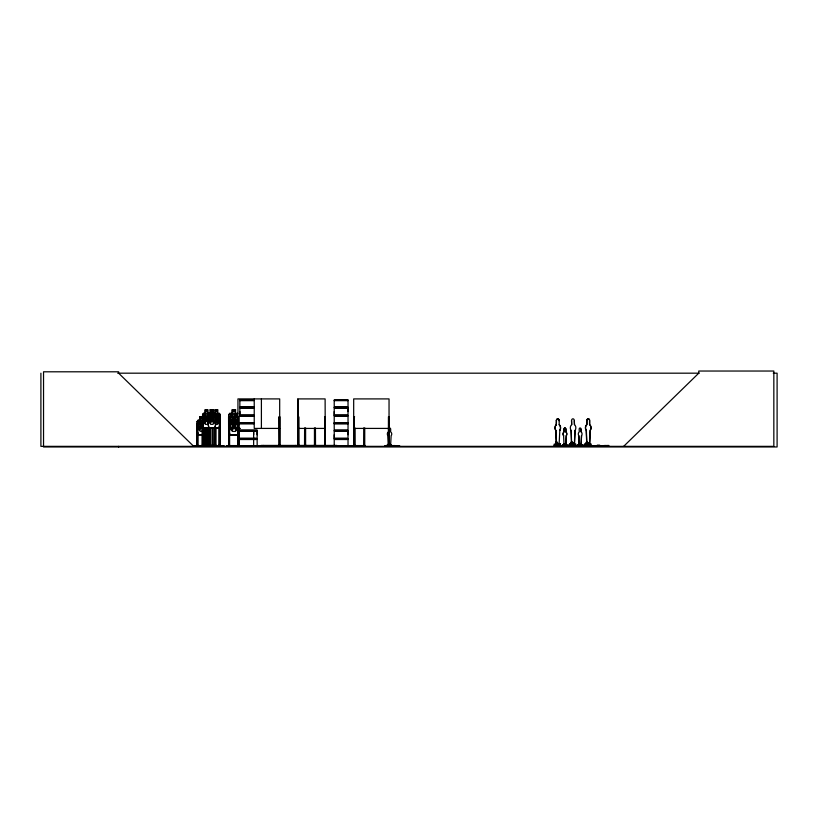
<?xml version="1.0" encoding="UTF-8"?>
<svg xmlns="http://www.w3.org/2000/svg" width="818" height="818" viewBox="0 0 818 818"><rect width="100%" height="100%" fill="white"/><g stroke="black" fill="none" stroke-linecap="round" stroke-linejoin="round"><path stroke-width="1.23" d="M253.652 414.941L239.848 414.941L239.858 411.546M253.641 434.757L253.641 431.372M257.138 434.757L257.138 431.372L239.848 431.372M334.225 438.151L334.225 431.372L348.028 431.372L348.018 438.151L334.225 438.151L334.235 434.757M334.225 414.941L334.225 408.162L348.028 408.162L348.018 414.941L334.225 414.941L334.235 411.546M348.018 434.757L348.018 431.372M348.018 411.546L348.018 408.162M292.353 446.199L303.417 446.199M292.353 445.79L303.417 445.749M559.093 444.685L559.819 430.452A3.691 2.771 -90 0 0 559.246 424.654L559.093 420.667A1.841 1.391 -90 0 0 557.712 418.826A1.841 1.391 -90 0 0 556.322 420.667L556.322 424.654A3.691 2.771 -90 0 0 555.749 430.452L556.271 443.499M565.811 445.227L566.199 435.738A2.464 1.851 -90 0 0 565.811 431.873L565.811 429.215A1.227 0.92 -90 0 0 564.89 427.988A1.227 0.92 -90 0 0 563.96 429.215L563.96 431.873A2.464 1.851 -90 0 0 563.582 435.738L564.062 445.227M563.582 435.738L563.684 435.738A2.464 1.851 -90 0 1 564.062 431.873L564.062 429.215A1.227 0.92 -90 0 1 564.993 427.988A1.227 0.92 -90 0 1 565.913 429.215L565.913 431.873A2.464 1.851 -90 0 1 566.301 435.738L565.913 445.227L563.96 445.227M574.318 444.665L575.044 430.442L574.471 444.665M581.036 445.217L581.526 435.728L581.138 445.217L579.185 445.217L578.807 435.728A2.464 1.851 -90 0 1 579.287 431.863L579.185 429.205A1.227 0.92 -90 0 1 580.115 427.967A1.227 0.92 -90 0 1 581.036 429.205L581.138 431.863A2.464 1.851 -90 0 1 581.526 435.728M589.543 444.655L590.115 430.432A3.691 2.771 -90 0 0 589.543 424.624L589.543 420.646A1.841 1.391 -90 0 0 588.162 418.796A1.841 1.391 -90 0 0 586.772 420.646L586.772 424.624A3.691 2.771 -90 0 0 586.199 430.432L586.772 444.655L589.696 444.655L590.269 430.432A3.691 2.771 -90 0 0 589.696 424.624L589.696 420.646A1.841 1.391 -90 0 0 588.306 418.796A1.841 1.391 -90 0 0 586.925 420.646L586.925 424.624A3.691 2.771 -90 0 0 586.353 430.432L586.925 444.655M390.615 445.237L391.137 435.749A2.464 2.198 -90 0 0 390.615 431.884L390.687 429.225A1.227 1.094 -90 0 0 389.583 427.988A1.227 1.094 -90 0 0 388.489 429.225L388.417 429.225M556.7 442.661C555.095 443.111 558.357 443.203 557.181 442.661M557.539 443.213L556.782 442.497L555.964 442.947M556.618 443.203L556.557 442.518L557.416 443.09M563.96 444.051L564.911 444.246M564.42 443.816L563.847 444.246M564.062 443.775C565.044 444.256 563.449 443.847 564.778 444.143M571.158 442.947L573.05 442.753M571.516 443.059L571.608 442.415M572.651 443.07L572.712 442.538M586.496 442.855C588.5 443.499 585.167 442.599 587.938 442.528M586.823 442.538L587.488 442.528M587.835 443.233C588.5 441.986 587.396 444.041 586.588 442.538M587.856 443.141L587.59 442.743M388.918 444.338C389.716 443.192 388.622 444.685 389.685 443.959M556.087 442.763L556.557 443.325M556.414 442.661L557.764 442.886M556.935 442.998L557.416 442.446M556.383 443.336L557.17 442.763M564.338 443.816L564.87 443.918M573.05 442.988L571.393 442.906L571.935 442.783M571.312 442.65L571.69 443.305M572.897 443.264L571.935 442.957M572.937 442.548L571.608 443.325M579.113 444.276C581.097 444.123 577.999 443.601 580.085 444.276M579.287 444.307C580.146 443.826 578.919 443.99 579.911 444.205M586.271 442.937L587.14 442.967L586.915 442.426M587.191 442.978C585.811 442.589 588.551 442.998 587.283 442.681M388.724 443.826L389.286 444.297M239.838 446.342L257.169 446.055L257.138 439.511L239.848 439.511M295.891 445.79L295.932 446.352M300.339 446.25L300.349 445.749M556.557 442.446L557.344 442.65L557.119 443.213M564.389 444.031L564.021 443.877M572.15 442.671L572.61 442.436L572.079 442.538M580.115 444.031L579.072 444.113L579.614 444.021M203.498 413.458L202.731 414.685L202.557 424.368L203.345 427.988L219.367 427.988L220.154 424.348L220.154 414.624L219.347 413.335L203.375 413.335M219.367 427.988L220.246 424.368M214.786 427.865L215.645 424.348L215.645 414.675L214.786 413.458M214.848 427.988L215.809 424.368M571.966 442.497C572.753 443.847 573.469 442.129 572.344 443.203M580.136 443.806L580.023 444.154M358.11 446.25L358.161 445.738L358.172 446.352L349.255 446.28L349.347 445.738L358.172 445.738M389.44 443.816L389.031 444.338M204.623 434.777L205.747 431.291L205.666 427.63M205.747 431.291L204.694 434.9L197.997 434.9M587.569 443.182L587.886 442.65M388.959 443.796L389.532 443.929M556.291 443.08L556.608 442.681L555.831 442.967M564.809 444.01L564.185 444.246M197.966 446.28L197.854 424.215L196.831 424.215L196.831 446.352M198.304 445.79L198.355 446.352M215.788 446.28L215.829 427.834M208.447 415.033L205.287 414.675L205.287 421.444L207.66 421.444L207.66 414.675L206.32 417.988C205.011 412.333 202.67 414.44 205.819 418.806C202.312 423.612 205.318 425.38 206.371 419.603L208.201 423.223M572.365 442.753L572.528 443.264M233.754 418.223L233.928 417.661L233.703 418.213M237.793 434.931L238.968 431.423M239.04 427.783L239.081 431.444L237.874 435.053L229.878 435.053L228.825 431.444L228.856 414.685L229.93 413.458M238.549 425.524L237.833 427.988L229.797 427.988L228.743 424.368L229.838 427.988M200.226 445.79L200.287 446.352M215.42 421.873L216.31 419.603C217.435 425.38 220.298 423.601 216.821 418.836L218.437 414.654L215.226 414.675M226.504 446.28L226.627 445.738L226.647 446.352M226.555 446.25L230.349 445.738L230.379 446.352M229.848 446.28L229.735 445.278L228.447 445.278L228.447 446.352M208.048 415.984L206.882 418.836L208.109 421.781M304.46 446.352L304.531 445.738M353.683 446.25L353.683 398.908L389.041 398.908L389.041 446.352M202.291 422.773L201.33 424.9C199.929 419.348 197.22 421.229 200.778 425.728C196.831 430.646 200.236 432.211 201.381 426.526C202.598 432.211 205.86 430.646 201.954 425.749M204.224 428.366L202.803 431.27L200.144 431.27L198.713 428.366L198.713 421.587L200.144 420.38M572.16 443.1L572.13 442.65M202.435 446.352L202.557 414.634L203.457 413.335M208.907 427.988L208.028 424.368L208.028 414.634L208.927 413.335M208.109 414.634L208.968 413.458M197.22 421.597L198.099 420.258M554.635 446.321L555.463 446.291L554.87 446.352M557.988 446.321L557.385 446.331L558.827 446.291L558.5 443.939M562.661 446.168L562.641 444.736L564.195 444.736M562.835 446.321L570.207 446.014M564.727 446.331L565.442 446.168M565.412 444.736L565.054 446.342L608.684 446.055M571.567 443.929L569.563 443.929L569.226 446.291L570.688 446.28L570.095 446.342M572.907 445.483L572.59 446.291L573.234 446.28M573.755 446.066L573.991 446.331M575.678 446.331L575.831 445.759M575.852 446.168L576.261 445.483M577.641 446.301L577.866 444.726L579.42 444.726L579.42 445.749M577.917 446.331L578.398 446.137M578.817 446.321L577.14 446.301L577.712 446.321M580.668 446.147L580.637 444.726M584.778 445.841L584.471 446.301L585.105 446.27L584.788 443.918L587.12 443.918M588.132 445.462L587.815 446.28L588.469 446.27M588.98 446.055L589.216 446.321M589.369 446.066L589.328 445.462M590.903 446.321L590.954 443.918L588.623 443.918L588.623 445.452M591.486 445.462L591.056 446.137M593.5 446.311L593.827 445.749M604.553 445.841C603.684 446.505 605.657 446.423 604.553 445.452M605.371 445.452L605.146 446.301M608.51 446.301L608.715 445.452L595.402 445.841M229.878 413.335L228.743 414.634L228.682 446.352L228.559 416.843L229.623 416.843L229.602 446.352M389.757 446.342L390.575 446.025L390.585 444.747M396.505 446.331L396.086 446.342M399.808 446.331L399.552 445.769L384.849 445.738L384.849 446.352M556.813 443.274L556.168 443.203M586.618 442.538L586.782 442.927M239.858 423.111L253.672 422.855M334.235 423.111L348.039 422.845L348.028 416.301L334.225 416.301L334.225 422.834M623.664 446.352L698.756 373.182L698.756 371.035L773.838 371.035L773.838 446.352L40.9 446.352L40.9 373.182M206.218 445.738L206.136 446.352L206.238 445.738M207.905 446.28L207.874 427.834M216.167 445.738L216.187 446.28M233.948 446.28L239.633 446.199M554.062 446.352L554.338 443.939L554.665 445.483L560.177 445.483L560.177 443.939M554.369 446.086L563.745 446.086M562.815 446.342L563.203 446.168M579.952 446.321L580.463 446.331M591.619 446.147L591.056 446.004M592.958 446.331L593.827 446.28L592.426 446.342L593.275 446.321M607.692 446.301L608.428 446.301M587.263 443.254L586.741 443.295M193.314 446.28L224.06 446.28M387.098 446.342L387.282 444.747L388.448 444.747M334.225 446.055L334.235 439.511L348.028 439.511L348.028 446.055L334.163 446.311M117.669 373.182L699.145 373.182M773.266 373.182L777.1 373.182L777.1 446.965L43.538 446.965L43.538 371.801L118.63 371.801L118.63 373.182L193.713 446.352M239.838 399.992L253.672 399.992M334.204 399.992L348.039 399.992M239.838 400.227L253.672 400.227M348.039 400.227L334.204 400.258L334.235 406.791L348.028 406.791L348.028 400.258M239.858 400.656L253.641 400.656M334.235 400.656L348.018 400.656M253.652 406.791L239.848 406.791L239.848 400.258M239.756 407.272L253.754 407.272M334.122 407.272L348.12 407.272M239.756 407.691L253.754 407.691M334.122 407.691L348.12 407.691M253.652 408.162L239.848 408.162L239.848 414.941M208.283 413.264L210.308 413.264L210.226 409.634L213.242 409.706L210.328 409.746M215.144 413.458L215.144 409.706L217.69 409.706L217.608 413.458L218.887 414.675L218.887 421.444L217.608 424.348L215.226 424.348M215.144 409.828L217.608 409.828M235.512 409.828L232.281 409.828L232.322 413.458L230.604 414.675L230.604 421.444L232.322 424.348L235.512 424.348L237.22 421.444L237.22 414.675L235.512 413.458L235.625 409.706L232.169 409.706L232.21 413.335M213.079 413.264L215.001 413.264M229.838 413.335L237.833 413.335M220.154 414.624L219.255 413.335M239.756 415.411L253.754 415.411M334.122 415.411L348.12 415.411M239.756 415.83L253.754 415.83M334.122 415.83L348.12 415.83M239.848 416.301L253.652 416.301M198.079 434.9L197.118 431.291L197.118 421.556L198.028 420.258L200.042 420.258L199.97 416.628L202.895 416.628M200.062 416.751L203.222 416.843L203.181 446.352M219.101 416.843L220.073 416.843M232.23 416.781L235.676 416.781L235.635 420.411L237.885 420.411M237.813 416.843L238.917 416.843L238.999 446.352M297.691 416.843L298.744 416.843L298.795 446.352M353.683 416.843L354.593 416.843M202.322 417.354L200.614 417.354L200.614 418.56L202.322 418.56M233.815 419.47C235.124 425.023 239.367 424.133 234.561 418.836C238.979 414.092 235.42 412.558 233.815 417.988C232.465 412.691 228.651 413.98 233.14 418.806C227.516 425.524 233.907 423.55 233.815 419.654M198.068 420.38L202.803 420.38M232.271 420.411L229.909 420.411L228.866 421.71M229.96 420.534L237.833 420.534M556.322 420.667L556.475 420.667A1.841 1.391 -90 0 1 557.856 418.826A1.841 1.391 -90 0 1 559.246 420.667L559.093 420.667M571.7 424.644L571.547 420.656L571.7 424.644A3.691 2.771 -90 0 0 571.128 430.442L571.649 443.479M571.547 420.656A1.841 1.391 -90 0 1 572.937 418.816A1.841 1.391 -90 0 1 574.318 420.656L574.471 424.644A3.691 2.771 -90 0 1 575.044 430.442M215.226 421.444L217.608 421.444L217.608 414.675L216.269 417.988L215.41 415.851M202.803 421.587L200.144 421.587L200.144 428.366L202.803 428.366M239.858 422.661L253.641 422.661M334.235 422.661L348.018 422.661M239.838 423.438L253.672 423.438M239.858 423.867L253.641 423.867M334.235 423.867L348.018 423.867M207.66 424.348L205.287 424.348L204.009 421.444L204.009 414.675L205.287 413.458L205.195 409.706L207.752 409.706L207.752 413.335M556.322 424.654L556.475 420.667M559.246 424.654L559.093 424.654A3.691 2.771 -90 0 1 559.665 430.452L559.819 430.452M574.471 424.644L574.318 420.656M208.324 427.783L214.96 427.783M203.416 427.865L219.306 427.865M229.889 427.865L237.793 427.865M237.946 428.417L240.451 428.417M279.684 428.417L254.234 428.417L254.234 398.908M298.13 428.417L325.114 428.417M353.683 428.417L389.041 428.417M581.036 429.205L581.138 431.863M239.848 430.002L257.149 430.002M239.756 430.483L257.251 430.483M334.122 430.483L348.12 430.483M555.749 430.452L555.903 430.452A3.691 2.771 -90 0 1 556.475 424.654M571.128 430.442L571.496 443.479M239.756 430.902L257.251 430.902M334.122 430.902L348.12 430.902M388.489 431.884L388.417 431.884A2.464 2.198 -90 0 0 387.967 435.749L388.489 445.237M204.704 434.777L198.068 434.777L197.291 431.27L197.291 421.597M229.96 434.931L237.833 434.931M578.807 435.728L579.287 445.217M239.848 438.151L257.149 438.151L257.149 431.372M239.756 438.622L257.251 438.622M334.122 438.622L348.12 438.622M239.756 439.041L257.251 439.041M334.122 439.041L348.12 439.041M571.751 442.927L571.864 443.325M388.427 443.622L389.511 443.622L389.511 445.769M556.322 444.685L558.326 444.685M566.813 445.176L569.267 445.176M582.038 445.156L584.492 445.156M597.263 445.145L599.717 445.145M197.946 445.278L196.729 445.278L196.739 446.352M204.449 445.278L205.666 445.278L205.666 446.352M206.985 445.196L208.201 445.196L208.304 446.352M209.05 445.278L210.216 445.278M212.087 445.278L213.253 445.278M214.705 445.196L215.921 445.196L215.921 446.28M218.999 445.278L220.165 445.278M237.711 445.278L239.02 445.278M280.053 445.278L278.887 445.278L278.897 446.352M298.805 445.278L297.578 445.278L297.578 446.352M304.49 445.278L305.727 445.278L305.727 446.352M324.593 445.278L325.329 445.278M353.58 445.278L355.012 445.278L355.012 446.352M363.621 445.278L364.848 445.278L364.848 446.352M388.335 445.278L390.687 445.237M207.966 445.503L214.96 445.503M565.995 445.483L569.246 445.483M578.265 445.483L569.89 445.462L569.89 443.929M581.22 445.462L584.492 445.462M197.711 445.585L210.553 445.657L210.553 446.28M212.966 445.585L219.285 445.585M229.602 445.585L237.833 445.585M305.727 445.585L314.337 445.585M355.012 445.585L363.621 445.585M393.386 445.565L395.022 445.565M586.843 445.544L587.825 445.544M226.576 445.79L230.379 445.738M239.684 445.738L234.04 445.738L234.06 446.352M275.963 446.352L275.963 445.738L283.948 446.28M323.018 446.352L323.018 445.738L327.537 446.28M257.138 445.871L239.858 445.871L264.153 445.738L264.153 446.352M571.986 446.014L593.98 446.311M275.983 445.738L283.887 446.199M323.028 445.738L327.507 446.199M586.833 442.405L587.569 442.65M387.456 446.331L399.593 446.168L384.941 446.28M237.138 445.79L237.067 446.352M608.95 446.301L554.318 445.861L554.655 446.291M209.04 445.79L208.979 446.352M202.199 446.25L202.24 416.843M202.557 446.28L202.639 445.278M283.887 445.79L283.836 446.352M393.714 445.79L393.673 446.352M235.523 420.534L237.23 421.74L237.23 428.52L235.523 431.423L232.343 431.423L230.645 428.52L230.645 421.74L232.343 420.534L232.384 416.904M327.507 445.79L327.466 446.352M208.938 414.675L207.66 413.458L207.66 409.706L205.195 409.828L205.113 413.335M572.232 442.538L572.457 443.1M590.136 445.851L590.412 446.331L590.248 445.749M214.817 413.335L215.809 414.624L215.727 424.368M209.04 446.199L209.152 427.906M228.938 431.423L230.001 434.931M208.968 427.865L208.191 424.348L208.191 414.685M202.649 424.348L203.437 427.988M555.903 430.452L556.424 443.499M593.49 445.851L585.115 445.452L585.115 443.918M590.627 443.918L590.627 445.452M588.95 443.918L589.062 446.004M587.682 445.452L587.682 442.221L586.23 442.221L586.23 445.452M587.508 442.221L587.508 445.452M586.414 442.221L586.414 445.452M581.976 446.004L581.976 444.726L580.422 444.726L580.422 445.749M581.762 444.726L581.762 445.749M579.798 445.749L579.798 443.601L578.827 443.601L578.827 445.749M579.676 443.601L579.676 445.749M579.205 444.726L579.205 446.004M578.95 443.601L578.95 445.749M578.081 444.726L578.081 445.749M575.729 445.851L575.729 443.929L573.398 443.929L573.398 445.462M573.725 443.929L573.592 446.014M572.457 445.462L572.457 442.241L571.005 442.241L571.005 445.462M572.283 442.241L572.283 445.462M571.189 442.241L571.189 445.462M566.751 446.014L566.751 444.736L565.197 444.736L565.197 445.759M566.537 444.736L566.537 445.759M564.573 445.759L564.573 443.612L563.602 443.612L563.602 445.759M564.451 443.612L564.451 445.759M563.98 444.736L563.98 446.014M563.725 443.612L563.725 445.759M562.856 444.736L562.856 445.759M560.504 445.861L560.504 443.939L558.173 443.939L558.173 445.483M557.232 445.483L557.232 442.252L555.78 442.252L555.78 445.483M557.058 442.252L557.058 445.483M555.964 442.252L555.964 445.483M391.495 446.025L391.495 444.747L390.329 444.747L390.329 445.769M391.239 444.747L391.239 445.769M389.317 445.278L389.317 446.352L389.348 416.843L388.438 416.843L388.366 446.352M388.898 445.278L388.857 446.352M388.744 427.967L388.673 446.352M388.509 443.622L388.509 445.769M387.538 444.747L387.538 445.769M364.736 427.906L364.736 446.352M364.624 445.278L364.624 446.352M363.857 445.278L363.857 446.352M363.734 427.906L363.621 446.352M354.9 427.906L354.9 446.352M354.593 427.967L354.654 446.352M354.562 445.278L354.562 446.352M354.286 416.843L354.347 446.352M354.143 445.278L354.163 446.352M353.897 427.906L353.989 446.352M336.965 446.352L336.965 445.432L261.024 445.432L261.024 446.352M334.807 445.432L334.807 446.352M325.012 445.278L325.043 446.352M324.807 416.843L324.756 446.352M324.603 446.352L324.654 416.843L325.267 416.843L325.267 446.352L325.114 398.908L298.13 398.908L298.069 446.352M315.441 427.906L315.523 446.352L315.564 445.278L314.327 445.278L314.337 446.352M315.329 445.278L315.329 446.352M314.562 445.278L314.562 446.352M314.449 427.906L314.449 446.352M305.605 427.906L305.605 446.352M305.492 445.278L305.492 446.352M304.725 445.278L304.725 446.352M304.613 427.906L304.531 446.352M303.417 445.738L303.427 446.352M298.59 416.843L298.642 446.352M298.365 445.278L298.488 446.352M298.284 416.843L298.192 446.352M297.916 445.432L297.916 446.352M297.691 398.908L297.691 446.352M295.502 445.432L295.502 446.352M292.353 445.738L292.353 446.352M279.909 445.278L279.909 446.352L279.95 416.843L278.979 416.843L279.02 446.352M279.684 446.352L279.684 398.908L237.946 398.908L237.946 446.352M279.521 445.278L279.562 446.352M279.255 416.843L279.378 446.352M279.173 445.278L279.173 446.352M263.508 445.738L263.508 446.352M263.181 445.432L263.181 446.352M261.402 398.908L261.402 428.417M261.331 445.738L261.331 446.352M260.952 445.738L260.911 446.352M260.645 445.738L260.645 446.352M260.441 445.738L260.441 446.352M260.175 445.738L260.175 446.352M260.144 445.738L260.144 446.352M259.756 445.738L259.756 446.352M258.611 445.738L258.611 446.352M257.967 445.738L257.967 446.352M257.537 445.738L257.537 446.352M256.883 445.738L256.883 446.352M255.789 445.738L255.789 446.352M255.104 445.738L255.104 446.352M254.899 445.738L254.899 446.352M254.643 445.738L254.602 446.352M254.214 445.738L254.214 446.352M253.652 431.372L253.641 438.151M253.641 439.511L253.652 446.055M251.995 445.738L251.995 446.352M251.341 445.738L251.341 446.352M238.754 427.906L238.723 446.352M238.641 416.843L238.641 446.352M238.375 445.278L238.478 446.352M238.212 416.843L238.335 446.352M238.079 445.278L238.089 446.352M237.813 435.288L237.833 446.352M228.979 421.751L228.979 431.423M228.835 445.278L228.815 446.352M223.958 446.352L223.958 445.738L193.416 445.738L193.437 446.352M220.154 445.278L220.154 446.352L220.073 414.675M219.797 416.843L219.878 446.352M219.674 445.278L219.633 446.352M219.531 445.278L219.49 446.352M219.367 416.843L219.285 446.352M219.101 426.679L219.101 446.352L219.019 445.278M217.527 409.828L217.527 413.458M215.594 427.834L215.594 446.28M215.226 409.828L215.226 413.458M215.206 445.196L215.175 446.28M215.052 427.834L215.052 446.28M214.868 445.196L214.96 446.28M214.807 427.834L214.725 446.28M214.009 445.738L214.009 446.352M213.15 409.634L213.161 413.458M213.161 427.906L213.242 446.352M213.069 409.828L213.069 413.458L214.357 414.675L214.357 421.444L213.069 424.348L210.676 424.348L209.398 421.444L209.398 414.675L210.676 413.458L210.676 409.706M213.12 445.278L213.12 446.352M212.619 445.278L212.619 446.352M212.455 427.906L212.455 446.352L212.383 445.278M212.189 427.906L212.189 446.352L212.107 445.278M210.758 409.828L210.758 413.458M210.308 409.634L210.4 413.387M210.134 427.906L210.206 446.352M209.94 445.278L209.94 446.352M209.858 427.906L209.858 446.352M209.592 445.278L209.694 446.352M209.428 427.906L209.459 446.352L209.347 445.278M208.109 427.834L208.109 446.28M207.711 445.196L207.752 446.28M207.455 445.196L207.486 446.28M207.332 427.834L207.332 446.28M207.087 427.834L206.995 446.28M205.574 427.64L205.522 446.352M205.338 430.37L205.338 446.352M205.216 445.278L205.175 446.352M204.95 445.278L204.95 446.352M204.797 427.906L204.797 446.352L204.704 445.278M204.551 434.051L204.459 446.352M203.692 445.657L203.692 446.28M203.293 446.352L203.293 445.278L202.138 445.278L202.118 446.352M202.946 426.679L202.946 446.352M202.782 445.278L202.823 446.352M200.042 416.628L200.062 420.38M197.711 445.278L197.711 446.352M197.619 432.824L197.486 446.352M197.23 445.278L197.199 446.352M197.066 424.215L196.985 446.352M118.63 446.352L118.63 446.965M214.234 422.998L213.416 423.111L212.005 419.603C210.707 425.503 208.069 423.489 211.453 418.806C208.13 414.307 210.86 412.456 211.964 417.988C213.028 412.476 215.932 414.266 212.516 418.836L214.234 422.998M236.975 430.074L235.881 430.186L234.009 426.679C232.506 432.262 228.651 430.953 233.283 425.881C228.805 421.055 232.598 419.767 233.948 425.053C235.257 419.787 239.285 421.014 234.684 425.902L236.975 430.074M585.586 445.841L585.279 446.301L585.586 445.841M207.24 410.431L205.707 410.431L205.707 411.648L207.24 411.648L207.24 410.431M212.649 410.431L211.105 410.431L211.105 411.648L212.649 411.648L212.649 410.431M217.179 410.431L215.655 410.431L215.655 411.648L217.179 411.648L217.179 410.431M234.94 410.431L232.885 410.431L232.885 411.648L234.94 411.648L234.94 410.431M213.069 414.675L210.676 414.675L210.676 421.444L213.069 421.444L213.069 414.675M235.512 414.675L232.322 414.675L232.322 421.444L235.512 421.444L235.512 414.675M234.96 417.507L232.915 417.507L232.915 418.714L234.96 418.714L234.96 417.507M235.523 421.74L232.343 421.74L232.343 428.52L235.523 428.52L235.523 421.74M348.039 423.203L334.204 423.203L348.028 423.213M348.039 423.468L334.204 423.468L334.235 430.002L348.028 430.002L348.028 423.468M347.998 445.861L334.245 445.861L348.018 445.871M255.41 446.352L255.41 445.738L255.369 446.352"/></g></svg>
